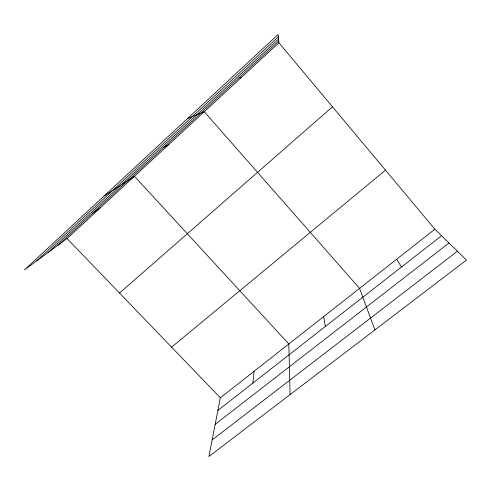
<?xml version="1.0" encoding="UTF-8"?>
<svg xmlns="http://www.w3.org/2000/svg" width="491" height="491" viewBox="0 0 491 491"><rect width="100%" height="100%" fill="white"/><g stroke="black" fill="none" stroke-linecap="round" stroke-linejoin="round"><path stroke-width="0.74" d="M252.926 383.041L254.062 371.306M434.879 229.205L220.349 397.802L208.89 456.556L466.45 260.064L434.879 229.205L278.906 42.76L278.145 34.444L24.55 269.817L67.058 238.54L278.906 42.76M36.647 260.917L278.366 36.843M47.977 252.583L278.569 39.071M58.018 245.193L278.747 41.023M119.522 293.047L332.481 106.805M171.605 347.155L385.472 170.15M217.894 410.402L441.55 235.729M215.175 424.328L448.989 242.996M212.124 439.961L457.416 251.232M92.412 213.376L100.189 207.914M104.055 196.026L134.43 176.275L288.837 343.982L290.083 394.617M163.749 147.392L168.769 144.544M187.574 118.509L204.256 111.745L359.559 288.401L374.934 329.878M239.056 77.738L240.946 77.842M67.058 238.54L220.349 397.802M396.618 259.279L401.534 266.987M323.649 316.621L325.367 326.466"/></g></svg>
